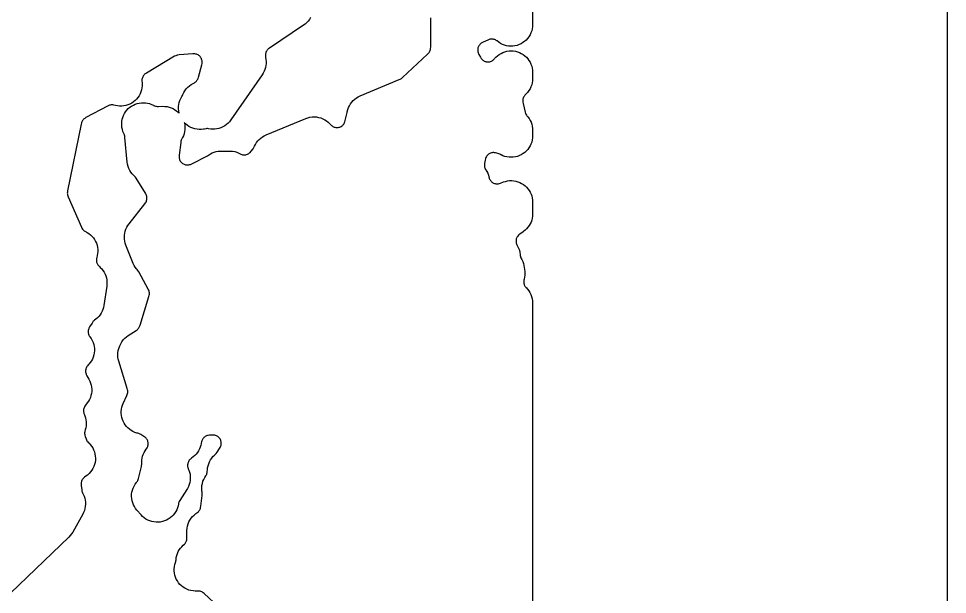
# Model space of a CAD drawing. Header units: metres. Extents: x 0 to 400, y 0 to 202.
# Drawn here: x 372.25 to 400.25, y 144.22 to 161.58 of the extents above; entities that cross this region are included whole.
import ezdxf

# ---------------------------------------------------------------- set-up
doc = ezdxf.new("R2010")
doc.units = ezdxf.units.M

msp = doc.modelspace()

# ---------------------------------------------------------------- linework, layer by layer
for points in [[(400.252, 0.0146), (400.252, 202.1856), (400.25, 202.2266), (400.247, 202.2476), (400.241, 202.2696), (400.231, 202.2976), (400.231, 202.2976), (400.221, 202.3196), (400.208, 202.3406), (400.195, 202.3586), (400.177, 202.3776), (400.158, 202.3956), (400.14, 202.4086), (400.119, 202.4216), (400.097, 202.4316), (400.069, 202.4416), (400.047, 202.4476), (400.026, 202.4506), (399.985, 202.4526), (0.015, 202.4526)], [(381.052, 161.6076), (381.02, 161.5536), (380.982, 161.5036), (380.94, 161.4566), (380.893, 161.4146), (380.842, 161.3766), (379.816, 160.6896), (379.78, 160.6636), (379.763, 160.6476), (379.746, 160.6286), (379.731, 160.6086), (379.719, 160.5866), (379.707, 160.5606), (379.7, 160.5396), (379.695, 160.5146), (379.692, 160.4876), (379.691, 160.4636), (379.695, 160.4186), (379.705, 160.3416), (379.711, 160.2816), (379.71, 160.2216), (379.704, 160.1626), (379.693, 160.1036), (379.676, 160.0466), (379.654, 159.9906), (379.627, 159.9376), (379.595, 159.8876), (378.647, 158.5216), (378.609, 158.4706), (378.565, 158.4246), (378.518, 158.3826), (378.466, 158.3456), (378.411, 158.3146), (378.353, 158.2876), (378.293, 158.2676), (378.231, 158.2536), (378.169, 158.2446), (378.105, 158.2426), (378.042, 158.2466), (377.979, 158.2566), (377.951, 158.2606), (377.929, 158.2606), (377.903, 158.2586), (377.852, 158.2496), (377.845, 158.2486), (377.824, 158.2436), (377.76, 158.2366), (377.695, 158.2356), (377.631, 158.2416), (377.567, 158.2536), (377.505, 158.2726), (377.445, 158.2966), (377.388, 158.3266), (377.335, 158.3626), (377.285, 158.4036), (377.243, 158.4456), (377.249, 158.4246), (377.259, 158.3616), (377.264, 158.2986), (377.262, 158.2346), (377.254, 158.1706), (377.239, 158.1086), (377.219, 158.0486), (377.193, 157.9896), (377.166, 157.9376), (377.154, 157.9086), (377.147, 157.8826), (377.14, 157.8446), (377.092, 157.4636), (377.089, 157.4226), (377.089, 157.3996), (377.092, 157.3736), (377.098, 157.3496), (377.105, 157.3266), (377.115, 157.3046), (377.127, 157.2836), (377.143, 157.2606), (377.16, 157.2406), (377.174, 157.2276), (377.193, 157.2136), (377.218, 157.1976), (377.242, 157.1856), (377.262, 157.1776), (377.286, 157.1716), (377.311, 157.1666), (377.334, 157.1656), (377.36, 157.1666), (377.386, 157.1696), (377.407, 157.1746), (377.432, 157.1826), (377.471, 157.2006), (377.942, 157.4416), (377.98, 157.4636), (377.98, 157.4646), (378.034, 157.4986), (378.09, 157.5276), (378.149, 157.5516), (378.21, 157.5696), (378.272, 157.5806), (378.335, 157.5866), (378.398, 157.5856), (378.447, 157.5806), (378.476, 157.5786), (378.498, 157.5796), (378.505, 157.5806), (378.57, 157.5866), (378.636, 157.5866), (378.702, 157.5796), (378.766, 157.5666), (378.829, 157.5466), (378.89, 157.5196), (378.927, 157.4986), (378.953, 157.4866), (378.977, 157.4776), (379.004, 157.4706), (379.026, 157.4676), (379.052, 157.4666), (379.078, 157.4676), (379.104, 157.4716), (379.127, 157.4776), (379.151, 157.4866), (379.172, 157.4976), (379.196, 157.5126), (379.215, 157.5276), (379.231, 157.5426), (379.26, 157.5766), (379.319, 157.6526), (379.343, 157.6876), (379.355, 157.7086), (379.365, 157.7306), (379.392, 157.7866), (379.425, 157.8396), (379.462, 157.8886), (379.504, 157.9346), (379.551, 157.9756), (379.601, 158.0126), (379.654, 158.0446), (379.71, 158.0706), (380.906, 158.5676), (380.969, 158.5906), (381.033, 158.6056), (381.099, 158.6156), (381.165, 158.6176), (381.231, 158.6136), (381.296, 158.6016), (381.36, 158.5846), (381.422, 158.5606), (381.481, 158.5296), (381.536, 158.4936), (381.587, 158.4526), (381.634, 158.4056), (381.652, 158.3856), (381.68, 158.3586), (381.701, 158.3416), (381.72, 158.3286), (381.744, 158.3166), (381.767, 158.3066), (381.787, 158.3006), (381.813, 158.2966), (381.839, 158.2936), (381.866, 158.2946), (381.889, 158.2966), (381.913, 158.3016), (381.938, 158.3096), (381.96, 158.3186), (381.979, 158.3296), (382.001, 158.3446), (382.021, 158.3616), (382.038, 158.3786), (382.052, 158.3976), (382.066, 158.4196), (382.079, 158.4436), (382.087, 158.4646), (382.098, 158.5026), (382.154, 158.7436), (382.159, 158.7726), (382.175, 158.8356), (382.196, 158.8956), (382.223, 158.9536), (382.255, 159.0086), (382.293, 159.0606), (382.336, 159.1076), (382.383, 159.1516), (382.435, 159.1896), (382.49, 159.2226), (382.547, 159.2496), (383.724, 159.7386), (383.755, 159.7526), (383.771, 159.7626), (383.792, 159.7776), (383.821, 159.8016), (384.581, 160.5036), (384.61, 160.5336), (384.627, 160.5546), (384.643, 160.5786), (384.653, 160.5996), (384.661, 160.6216), (384.669, 160.6496), (384.673, 160.6746), (384.675, 160.7156), (384.679, 161.6046)], [(387.747, 161.7996), (387.747, 161.3956), (387.744, 161.3316), (387.734, 161.2676), (387.719, 161.2056), (387.697, 161.1456), (387.669, 161.0876), (387.636, 161.0326), (387.597, 160.9806), (387.553, 160.9336), (387.505, 160.8906), (387.453, 160.8536), (387.398, 160.8206), (387.34, 160.7936), (387.279, 160.7726), (387.216, 160.7586), (387.153, 160.7496), (387.088, 160.7476), (387.024, 160.7516), (386.961, 160.7626), (386.899, 160.7796), (386.839, 160.8026), (386.781, 160.8306), (386.727, 160.8656), (386.676, 160.9046), (386.667, 160.9126), (386.651, 160.9236), (386.63, 160.9346), (386.604, 160.9456), (386.581, 160.9536), (386.558, 160.9586), (386.533, 160.9606), (386.507, 160.9616), (386.482, 160.9596), (386.46, 160.9556), (386.435, 160.9476), (386.396, 160.9326), (386.254, 160.8676), (386.215, 160.8476), (386.195, 160.8346), (386.178, 160.8206), (386.158, 160.8016), (386.142, 160.7826), (386.128, 160.7626), (386.116, 160.7406), (386.107, 160.7196), (386.1, 160.6986), (386.095, 160.6726), (386.091, 160.6456), (386.091, 160.6246), (386.093, 160.5996), (386.097, 160.5756), (386.104, 160.5516), (386.112, 160.5286), (386.13, 160.4956), (386.176, 160.4136), (386.197, 160.3796), (386.213, 160.3596), (386.228, 160.3436), (386.246, 160.3286), (386.269, 160.3116), (386.291, 160.2996), (386.312, 160.2896), (386.334, 160.2826), (386.362, 160.2766), (386.388, 160.2736), (386.411, 160.2736), (386.434, 160.2746), (386.458, 160.2796), (386.482, 160.2866), (386.503, 160.2946), (386.527, 160.3076), (386.549, 160.3216), (386.568, 160.3356), (386.584, 160.3516), (386.6, 160.3716), (386.643, 160.4186), (386.69, 160.4606), (386.742, 160.4986), (386.796, 160.5306), (386.854, 160.5576), (386.913, 160.5786), (386.975, 160.5936), (387.038, 160.6026), (387.101, 160.6056), (387.165, 160.6026), (387.227, 160.5926), (387.289, 160.5776), (387.349, 160.5556), (387.406, 160.5286), (387.46, 160.4956), (387.511, 160.4576), (387.558, 160.4146), (387.601, 160.3676), (387.638, 160.3166), (387.671, 160.2626), (387.698, 160.2046), (387.719, 160.1456), (387.735, 160.0836), (387.744, 160.0206), (387.747, 159.9576), (387.747, 159.7696), (387.744, 159.7056), (387.734, 159.6416), (387.719, 159.5796), (387.697, 159.5196), (387.669, 159.4616), (387.636, 159.4066), (387.597, 159.3546), (387.553, 159.3076), (387.514, 159.2686), (387.5, 159.2526), (387.488, 159.2336), (387.473, 159.2076), (387.463, 159.1826), (387.456, 159.1606), (387.451, 159.1366), (387.449, 159.1146), (387.449, 159.0876), (387.451, 159.0626), (387.459, 159.0236), (387.525, 158.7566), (387.537, 158.7166), (387.547, 158.6936), (387.558, 158.6716), (387.573, 158.6496), (387.602, 158.6136), (387.64, 158.5626), (387.672, 158.5086), (387.699, 158.4516), (387.72, 158.3916), (387.735, 158.3306), (387.744, 158.2686), (387.747, 158.2056), (387.747, 158.0446), (387.744, 157.9816), (387.735, 157.9186), (387.719, 157.8566), (387.698, 157.7976), (387.671, 157.7396), (387.638, 157.6856), (387.601, 157.6346), (387.558, 157.5876), (387.511, 157.5446), (387.46, 157.5066), (387.406, 157.4736), (387.349, 157.4466), (387.289, 157.4256), (387.228, 157.4096), (387.165, 157.3996), (387.102, 157.3966), (387.038, 157.3996), (386.975, 157.4086), (386.914, 157.4236), (386.854, 157.4446), (386.797, 157.4716), (386.79, 157.4746), (386.755, 157.4886), (386.664, 157.5196), (386.625, 157.5316), (386.603, 157.5356), (386.576, 157.5376), (386.553, 157.5376), (386.53, 157.5346), (386.505, 157.5296), (386.482, 157.5226), (386.457, 157.5126), (386.437, 157.5016), (386.418, 157.4896), (386.401, 157.4746), (386.38, 157.4546), (386.365, 157.4366), (386.354, 157.4196), (386.341, 157.3956), (386.331, 157.3736), (386.324, 157.3516), (386.316, 157.3126), (386.3, 157.2146), (386.296, 157.1736), (386.295, 157.1466), (386.297, 157.1236), (386.301, 157.1026), (386.309, 157.0756), (386.319, 157.0506), (386.33, 157.0296), (386.338, 157.0166), (386.368, 156.9676), (386.393, 156.9156), (386.413, 156.8626), (386.428, 156.8076), (386.435, 156.7796), (386.442, 156.7576), (386.452, 156.7356), (386.464, 156.7146), (386.478, 156.6946), (386.494, 156.6756), (386.511, 156.6596), (386.532, 156.6436), (386.553, 156.6296), (386.573, 156.6196), (386.596, 156.6106), (386.618, 156.6036), (386.641, 156.6006), (386.668, 156.5976), (386.692, 156.5986), (386.716, 156.6006), (386.742, 156.6066), (386.779, 156.6176), (386.873, 156.6526), (386.932, 156.6716), (386.993, 156.6846), (387.055, 156.6926), (387.118, 156.6936), (387.18, 156.6886), (387.241, 156.6776), (387.302, 156.6616), (387.36, 156.6386), (387.416, 156.6106), (387.469, 156.5776), (387.518, 156.5396), (387.564, 156.4976), (387.605, 156.4506), (387.642, 156.3996), (387.673, 156.3456), (387.699, 156.2896), (387.72, 156.2306), (387.735, 156.1696), (387.744, 156.1076), (387.747, 156.0456), (387.747, 155.6876), (387.744, 155.6256), (387.735, 155.5646), (387.721, 155.5046), (387.7, 155.4456), (387.674, 155.3896), (387.643, 155.3356), (387.607, 155.2856), (387.567, 155.2386), (387.522, 155.1966), (387.473, 155.1586), (387.464, 155.1526), (387.365, 155.0836), (387.334, 155.0596), (387.318, 155.0446), (387.298, 155.0216), (387.285, 155.0026), (387.272, 154.9796), (387.262, 154.9566), (387.256, 154.9346), (387.25, 154.9066), (387.247, 154.8806), (387.247, 154.8576), (387.25, 154.8326), (387.254, 154.8086), (387.262, 154.7826), (387.273, 154.7576), (387.295, 154.7176), (387.324, 154.6576), (387.347, 154.5936), (387.363, 154.5286), (387.373, 154.4626), (387.375, 154.4356), (387.38, 154.4086), (387.386, 154.3866), (387.395, 154.3636), (387.421, 154.3156), (387.421, 154.3146), (387.422, 154.3136), (387.422, 154.3126), (387.449, 154.2566), (387.47, 154.1956), (387.485, 154.1326), (387.494, 154.0696), (387.499, 154.0156), (387.499, 154.0146), (387.508, 153.9556), (387.512, 153.8966), (387.51, 153.8376), (387.503, 153.7786), (387.49, 153.7206), (387.482, 153.6916), (387.479, 153.6706), (387.478, 153.6476), (387.478, 153.6236), (387.482, 153.6006), (387.488, 153.5726), (387.496, 153.5496), (387.505, 153.5296), (387.516, 153.5106), (387.53, 153.4906), (387.546, 153.4716), (387.55, 153.4676), (387.591, 153.4246), (387.631, 153.3726), (387.666, 153.3166), (387.695, 153.2576), (387.717, 153.1966), (387.734, 153.1326), (387.744, 153.0676), (387.747, 153.0026), (387.747, 142.6286)], [(378.281, 143.8436), (377.847, 144.2416), (377.814, 144.2686), (377.793, 144.2826), (377.773, 144.2936), (377.75, 144.3026), (377.73, 144.3096), (377.702, 144.3146), (377.677, 144.3176), (377.652, 144.3176), (377.639, 144.3166), (377.575, 144.3146), (377.51, 144.3196), (377.447, 144.3306), (377.385, 144.3476), (377.324, 144.3706), (377.267, 144.3996), (377.213, 144.4346), (377.162, 144.4746), (377.116, 144.5186), (377.074, 144.5686), (377.037, 144.6216), (377.006, 144.6776), (376.981, 144.7366), (376.961, 144.7986), (376.948, 144.8616), (376.941, 144.9256), (376.941, 144.9896), (376.947, 145.0546), (376.959, 145.1176), (376.977, 145.1796), (376.987, 145.2066), (376.992, 145.2286), (376.997, 145.2616), (376.997, 145.2716), (377.006, 145.3326), (377.02, 145.3916), (377.04, 145.4496), (377.065, 145.5056), (377.095, 145.5586), (377.131, 145.6086), (377.171, 145.6556), (377.215, 145.6976), (377.254, 145.7326), (377.27, 145.7486), (377.283, 145.7676), (377.297, 145.7896), (377.308, 145.8126), (377.316, 145.8366), (377.323, 145.8626), (377.326, 145.8856), (377.328, 145.9276), (377.327, 146.0736), (377.327, 146.0806), (377.325, 146.1466), (377.331, 146.2116), (377.343, 146.2766), (377.361, 146.3396), (377.386, 146.4006), (377.417, 146.4586), (377.453, 146.5136), (377.495, 146.5646), (377.542, 146.6106), (377.593, 146.6516), (377.629, 146.6746), (377.652, 146.6916), (377.671, 146.7086), (377.688, 146.7276), (377.7, 146.7426), (377.713, 146.7636), (377.726, 146.7896), (377.733, 146.8106), (377.739, 146.8336), (377.747, 146.8746), (377.786, 147.1996), (377.788, 147.2406), (377.787, 147.2656), (377.783, 147.3016), (377.782, 147.3076), (377.78, 147.3216), (377.774, 147.3726), (377.773, 147.4366), (377.779, 147.5006), (377.791, 147.5646), (377.808, 147.6266), (377.833, 147.6856), (377.862, 147.7426), (377.898, 147.7966), (377.899, 147.7996), (377.912, 147.8206), (377.923, 147.8436), (377.931, 147.8666), (377.937, 147.8876), (377.941, 147.9156), (377.944, 147.9726), (377.951, 148.0356), (377.964, 148.0976), (377.982, 148.1576), (378.007, 148.2156), (378.037, 148.2716), (378.072, 148.3236), (378.112, 148.3726), (378.157, 148.4166), (378.194, 148.4506), (378.211, 148.4696), (378.236, 148.5026), (378.313, 148.6166), (378.333, 148.6496), (378.343, 148.6696), (378.352, 148.6936), (378.358, 148.7196), (378.362, 148.7426), (378.363, 148.7666), (378.363, 148.7906), (378.359, 148.8136), (378.353, 148.8396), (378.346, 148.8616), (378.336, 148.8826), (378.324, 148.9036), (378.309, 148.9246), (378.293, 148.9436), (378.277, 148.9576), (378.256, 148.9736), (378.235, 148.9876), (378.215, 148.9976), (378.19, 149.0076), (378.166, 149.0146), (378.143, 149.0176), (378.119, 149.0196), (378.08, 149.0196), (378.007, 149.0146), (377.967, 149.0096), (377.946, 149.0046), (377.921, 148.9966), (377.896, 148.9856), (377.878, 148.9756), (377.858, 148.9616), (377.839, 148.9446), (377.821, 148.9266), (377.803, 148.9046), (377.791, 148.8856), (377.781, 148.8656), (377.772, 148.8426), (377.765, 148.8166), (377.757, 148.7776), (377.754, 148.7596), (377.746, 148.7176), (377.729, 148.6586), (377.706, 148.6016), (377.678, 148.5466), (377.644, 148.4946), (377.606, 148.4466), (377.564, 148.4016), (377.518, 148.3606), (377.468, 148.3256), (377.449, 148.3126), (377.43, 148.2976), (377.411, 148.2796), (377.397, 148.2636), (377.383, 148.2426), (377.369, 148.2186), (377.36, 148.1976), (377.354, 148.1776), (377.349, 148.1526), (377.345, 148.1256), (377.345, 148.1056), (377.347, 148.0776), (377.35, 148.0556), (377.356, 148.0346), (377.36, 148.0226), (377.368, 148.0036), (377.385, 147.9636), (377.405, 147.9036), (377.419, 147.8406), (377.426, 147.7776), (377.428, 147.7136), (377.423, 147.6506), (377.412, 147.5876), (377.394, 147.5256), (377.371, 147.4666), (377.342, 147.4096), (377.324, 147.3806), (377.115, 147.0486), (377.095, 147.0146), (377.085, 146.9916), (377.077, 146.9666), (377.069, 146.9326), (377.062, 146.8916), (377.044, 146.8296), (377.02, 146.7696), (376.99, 146.7126), (376.954, 146.6586), (376.914, 146.6086), (376.868, 146.5626), (376.819, 146.5216), (376.765, 146.4856), (376.708, 146.4546), (376.649, 146.4306), (376.587, 146.4116), (376.524, 146.3996), (376.459, 146.3936), (376.395, 146.3936), (376.331, 146.4006), (376.268, 146.4136), (376.206, 146.4326), (376.147, 146.4586), (376.09, 146.4896), (376.037, 146.5256), (375.988, 146.5676), (375.943, 146.6146), (375.818, 146.7576), (375.778, 146.8076), (375.743, 146.8626), (375.714, 146.9206), (375.691, 146.9806), (375.673, 147.0426), (375.663, 147.1066), (375.658, 147.1716), (375.66, 147.2356), (375.669, 147.3006), (375.683, 147.3636), (375.704, 147.4246), (375.731, 147.4836), (375.764, 147.5386), (375.802, 147.5916), (375.817, 147.6096), (375.833, 147.6336), (375.845, 147.6556), (375.853, 147.6766), (375.865, 147.7156), (375.952, 148.0746), (375.96, 148.1136), (375.962, 148.1376), (375.962, 148.1976), (375.965, 148.2596), (375.974, 148.3206), (375.988, 148.3806), (376.009, 148.4386), (376.034, 148.4956), (376.065, 148.5486), (376.101, 148.5996), (376.111, 148.6106), (376.125, 148.6336), (376.137, 148.6556), (376.145, 148.6776), (376.152, 148.7006), (376.156, 148.7216), (376.158, 148.7496), (376.158, 148.7726), (376.155, 148.7956), (376.15, 148.8206), (376.143, 148.8456), (376.133, 148.8686), (376.124, 148.8866), (376.109, 148.9076), (376.093, 148.9276), (376.076, 148.9446), (376.058, 148.9596), (376.024, 148.9826), (375.938, 149.0346), (375.901, 149.0546), (375.878, 149.0646), (375.844, 149.0746), (375.813, 149.0816), (375.755, 149.1016), (375.698, 149.1276), (375.644, 149.1586), (375.594, 149.1946), (375.547, 149.2346), (375.504, 149.2796), (375.466, 149.3286), (375.432, 149.3806), (375.404, 149.4356), (375.381, 149.4926), (375.363, 149.5526), (375.351, 149.6136), (375.346, 149.6746), (375.346, 149.7366), (375.352, 149.7986), (375.364, 149.8596), (375.381, 149.9186), (375.405, 149.9766), (375.513, 150.2106), (375.528, 150.2476), (375.536, 150.2756), (375.541, 150.3036), (375.542, 150.3256), (375.541, 150.3536), (375.537, 150.3816), (375.527, 150.4236), (375.273, 151.2456), (375.257, 151.3086), (375.247, 151.3726), (375.244, 151.4386), (375.247, 151.5036), (375.257, 151.5676), (375.274, 151.6306), (375.291, 151.6786), (375.295, 151.6896), (375.296, 151.6916), (375.297, 151.6926), (375.299, 151.6986), (375.305, 151.7146), (375.333, 151.7766), (375.367, 151.8346), (375.407, 151.8896), (375.453, 151.9396), (375.503, 151.9846), (375.558, 152.0246), (375.792, 152.1756), (375.826, 152.1986), (375.843, 152.2136), (375.859, 152.2306), (375.875, 152.2536), (375.889, 152.2756), (375.899, 152.2966), (375.914, 152.3366), (376.18, 153.1996), (376.19, 153.2416), (376.194, 153.2656), (376.195, 153.2876), (376.194, 153.3136), (376.189, 153.3416), (376.183, 153.3676), (376.175, 153.3886), (376.158, 153.4246), (375.872, 153.9426), (375.847, 153.9806), (375.825, 154.0106), (375.808, 154.0286), (375.769, 154.0816), (375.736, 154.1376), (375.709, 154.1966), (375.488, 154.7456), (375.468, 154.8046), (375.453, 154.8646), (375.444, 154.9256), (375.441, 154.9876), (375.444, 155.0496), (375.453, 155.1106), (375.467, 155.1706), (375.488, 155.2296), (375.514, 155.2856), (375.545, 155.3396), (375.581, 155.3896), (376.056, 155.9896), (376.081, 156.0246), (376.093, 156.0476), (376.103, 156.0696), (376.111, 156.0936), (376.116, 156.1196), (376.119, 156.1466), (376.12, 156.1736), (376.118, 156.1976), (376.113, 156.2196), (376.106, 156.2446), (376.094, 156.2716), (376.073, 156.3106), (375.793, 156.7656), (375.772, 156.7976), (375.757, 156.8146), (375.724, 156.8466), (375.679, 156.8936), (375.639, 156.9466), (375.605, 157.0026), (375.577, 157.0616), (375.554, 157.1236), (375.538, 157.1876), (375.529, 157.2526), (375.459, 157.9926), (375.453, 158.0346), (375.447, 158.0596), (375.441, 158.0786), (375.424, 158.1126), (375.399, 158.1706), (375.38, 158.2306), (375.367, 158.2916), (375.36, 158.3546), (375.359, 158.4166), (375.364, 158.4796), (375.376, 158.5416), (375.393, 158.6016), (375.415, 158.6596), (375.444, 158.7156), (375.477, 158.7686), (375.516, 158.8186), (375.559, 158.8636), (375.607, 158.9056), (375.658, 158.9416), (375.712, 158.9726), (375.769, 158.9986), (375.829, 159.0186), (375.89, 159.0326), (375.952, 159.0416), (376.015, 159.0436), (376.077, 159.0396), (376.139, 159.0296), (376.2, 159.0146), (376.259, 158.9926), (376.316, 158.9656), (376.322, 158.9616), (376.353, 158.9476), (376.375, 158.9406), (376.398, 158.9346), (376.427, 158.9316), (376.469, 158.9296), (376.599, 158.9336), (376.662, 158.9316), (376.726, 158.9246), (376.788, 158.9106), (376.849, 158.8906), (376.907, 158.8646), (376.963, 158.8326), (377.015, 158.7956), (377.063, 158.7546), (377.093, 158.7226), (377.09, 158.7326), (377.078, 158.7956), (377.072, 158.8596), (377.072, 158.8596), (377.073, 158.9246), (377.081, 158.9886), (377.094, 159.0516), (377.114, 159.1136), (377.14, 159.1726), (377.172, 159.2286), (377.189, 159.2556), (377.201, 159.2796), (377.203, 159.2866), (377.231, 159.3476), (377.265, 159.4056), (377.305, 159.4596), (377.35, 159.5086), (377.4, 159.5536), (377.455, 159.5926), (377.513, 159.6266), (377.551, 159.6456), (377.573, 159.6596), (377.591, 159.6736), (377.61, 159.6926), (377.625, 159.7096), (377.638, 159.7296), (377.652, 159.7536), (377.661, 159.7736), (377.673, 159.8126), (377.773, 160.1836), (377.782, 160.2246), (377.784, 160.2496), (377.785, 160.2756), (377.782, 160.3006), (377.778, 160.3256), (377.77, 160.3516), (377.761, 160.3736), (377.75, 160.3946), (377.735, 160.4176), (377.721, 160.4336), (377.701, 160.4526), (377.681, 160.4696), (377.661, 160.4826), (377.637, 160.4946), (377.616, 160.5026), (377.59, 160.5096), (377.562, 160.5146), (377.541, 160.5166), (377.501, 160.5156), (377.09, 160.4836), (377.05, 160.4786), (377.028, 160.4736), (377.008, 160.4676), (376.989, 160.4596), (376.956, 160.4416), (376.104, 159.9366), (376.07, 159.9136), (376.052, 159.8996), (376.035, 159.8816), (376.017, 159.8606), (376.005, 159.8436), (375.993, 159.8196), (375.982, 159.7966), (375.976, 159.7756), (375.971, 159.7526), (375.969, 159.7286), (375.968, 159.6996), (375.973, 159.6426), (375.975, 159.6186), (375.975, 159.5546), (375.969, 159.4916), (375.957, 159.4296), (375.938, 159.3686), (375.914, 159.3096), (375.884, 159.2536), (375.849, 159.2016), (375.809, 159.1516), (375.764, 159.1076), (375.715, 159.0666), (375.662, 159.0316), (375.606, 159.0016), (375.548, 158.9766), (375.487, 158.9586), (375.425, 158.9456), (375.362, 158.9396), (375.298, 158.9396), (375.235, 158.9456), (375.173, 158.9576), (375.118, 158.9706), (375.09, 158.9756), (375.066, 158.9766), (375.042, 158.9756), (375.014, 158.9716), (374.99, 158.9656), (374.97, 158.9586), (374.933, 158.9406), (374.283, 158.5926), (374.247, 158.5716), (374.227, 158.5566), (374.211, 158.5416), (374.194, 158.5236), (374.178, 158.5026), (374.167, 158.4846), (374.157, 158.4626), (374.147, 158.4356), (374.138, 158.3976), (373.727, 156.3836), (373.721, 156.3436), (373.72, 156.3176), (373.721, 156.2916), (373.726, 156.2646), (373.732, 156.2396), (373.746, 156.2026), (374.146, 155.2936), (374.163, 155.2586), (374.179, 155.2346), (374.193, 155.2156), (374.209, 155.1996), (374.231, 155.1806), (374.249, 155.1676), (374.284, 155.1486), (374.294, 155.1426), (374.316, 155.1316), (374.369, 155.0976), (374.418, 155.0586), (374.464, 155.0146), (374.505, 154.9676), (374.541, 154.9156), (374.571, 154.8606), (374.597, 154.8036), (374.617, 154.7436), (374.63, 154.6816), (374.638, 154.6196), (374.64, 154.5566), (374.635, 154.4936), (374.625, 154.4316), (374.609, 154.3716), (374.606, 154.3636), (374.601, 154.3406), (374.598, 154.3146), (374.597, 154.2886), (374.599, 154.2666), (374.603, 154.2386), (374.609, 154.2166), (374.617, 154.1966), (374.63, 154.1716), (374.643, 154.1506), (374.657, 154.1326), (374.686, 154.1026), (374.714, 154.0756), (374.757, 154.0306), (374.795, 153.9816), (374.829, 153.9296), (374.857, 153.8746), (374.88, 153.8176), (374.898, 153.7576), (374.91, 153.6966), (374.915, 153.6356), (374.915, 153.5736), (374.909, 153.5116), (374.824, 152.9306), (374.812, 152.8706), (374.795, 152.8106), (374.772, 152.7536), (374.743, 152.6986), (374.709, 152.6466), (374.671, 152.5986), (374.628, 152.5536), (374.581, 152.5136), (374.539, 152.4836), (374.531, 152.4776), (374.522, 152.4696), (374.503, 152.4506), (374.489, 152.4336), (374.466, 152.3996), (374.393, 152.2806), (374.374, 152.2466), (374.366, 152.2276), (374.359, 152.2036), (374.353, 152.1776), (374.35, 152.1496), (374.35, 152.1296), (374.352, 152.1056), (374.356, 152.0796), (374.362, 152.0596), (374.372, 152.0336), (374.383, 152.0126), (374.396, 151.9916), (374.403, 151.9826), (374.44, 151.9296), (374.471, 151.8736), (374.496, 151.8146), (374.516, 151.7536), (374.529, 151.6906), (374.536, 151.6266), (374.536, 151.5626), (374.531, 151.4986), (374.519, 151.4356), (374.5, 151.3746), (374.476, 151.3146), (374.446, 151.2576), (374.411, 151.2046), (374.37, 151.1546), (374.351, 151.1356), (374.326, 151.1066), (374.312, 151.0866), (374.3, 151.0676), (374.289, 151.0426), (374.281, 151.0176), (374.276, 150.9966), (374.273, 150.9696), (374.272, 150.9426), (374.273, 150.9226), (374.278, 150.8966), (374.285, 150.8696), (374.293, 150.8476), (374.312, 150.8116), (374.372, 150.7056), (374.401, 150.6486), (374.424, 150.5896), (374.441, 150.5286), (374.452, 150.4656), (374.457, 150.4026), (374.455, 150.3396), (374.448, 150.2766), (374.434, 150.2146), (374.415, 150.1536), (374.389, 150.0956), (374.358, 150.0406), (374.322, 149.9886), (374.271, 149.9236), (374.247, 149.8886), (374.235, 149.8686), (374.225, 149.8446), (374.216, 149.8176), (374.211, 149.7956), (374.208, 149.7706), (374.208, 149.7466), (374.21, 149.7226), (374.215, 149.6966), (374.222, 149.6726), (374.238, 149.6306), (374.249, 149.6056), (374.268, 149.5456), (374.282, 149.4846), (374.29, 149.4226), (374.292, 149.3606), (374.288, 149.2986), (374.278, 149.2366), (374.261, 149.1766), (374.251, 149.1426), (374.246, 149.1166), (374.243, 149.0906), (374.242, 149.0656), (374.245, 149.0386), (374.249, 149.0156), (374.26, 148.9786), (374.285, 148.9086), (374.299, 148.8726), (374.31, 148.8516), (374.323, 148.8316), (374.337, 148.8146), (374.362, 148.7886), (374.367, 148.7846), (374.377, 148.7736), (374.411, 148.7386), (374.451, 148.6876), (374.485, 148.6336), (374.514, 148.5756), (374.536, 148.5156), (374.553, 148.4536), (374.564, 148.3896), (374.568, 148.3256), (374.566, 148.2606), (374.557, 148.1976), (374.542, 148.1346), (374.521, 148.0736), (374.494, 148.0156), (374.461, 147.9596), (374.423, 147.9076), (374.381, 147.8596), (374.333, 147.8166), (374.281, 147.7776), (374.241, 147.7506), (374.222, 147.7356), (374.204, 147.7176), (374.187, 147.6976), (374.175, 147.6786), (374.163, 147.6576), (374.153, 147.6346), (374.145, 147.6096), (374.14, 147.5876), (374.137, 147.5646), (374.137, 147.5416), (374.14, 147.5026), (374.156, 147.3696), (374.163, 147.3276), (374.169, 147.3056), (374.179, 147.2826), (374.201, 147.2366), (374.226, 147.1786), (374.246, 147.1186), (374.259, 147.0576), (374.266, 146.9946), (374.268, 146.9326), (374.263, 146.8696), (374.252, 146.8076), (374.236, 146.7476), (374.213, 146.6886), (374.185, 146.6326), (373.883, 146.0946), (373.849, 146.0406), (373.81, 145.9896), (373.766, 145.9436), (370.755, 143.0626)]]:
    msp.add_lwpolyline(points)

doc.saveas('drawing.dxf')
